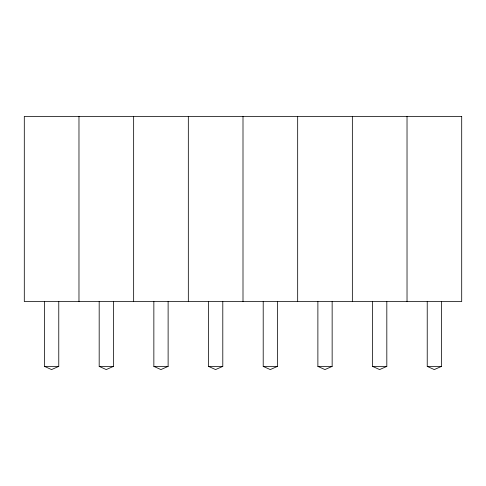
<?xml version="1.0" encoding="UTF-8"?>
<svg xmlns="http://www.w3.org/2000/svg" width="486" height="486" viewBox="0 0 486 486"><rect width="100%" height="100%" fill="white"/><g stroke="black" fill="none" stroke-linecap="round" stroke-linejoin="round"><path stroke-width="0.73" d="M58.77 301.545L58.77 366.395L51.552 369.579L44.505 366.395L44.505 301.545M113.445 301.545L113.445 366.395L106.227 369.579L99.18 366.395L99.18 301.545M168.12 301.545L168.12 366.395L160.902 369.579L153.855 366.395L153.855 301.545M222.795 301.545L222.795 366.395L215.577 369.579L208.53 366.395L208.53 301.545M277.47 301.545L277.47 366.395L270.252 369.579L263.205 366.395L263.205 301.545M332.145 301.545L332.145 366.395L324.927 369.579L317.88 366.395L317.88 301.545M386.82 301.545L386.82 366.395L379.602 369.579L372.555 366.395L372.555 301.545M441.495 301.545L441.495 366.395L434.277 369.579L427.23 366.395L427.23 301.545M44.505 366.395L58.77 366.395M99.18 366.395L113.445 366.395M153.855 366.395L168.12 366.395M208.53 366.395L222.795 366.395M263.205 366.395L277.47 366.395M317.88 366.395L332.145 366.395M372.555 366.395L386.82 366.395M427.23 366.395L441.495 366.395M407.025 116.421L407.025 301.545M352.35 116.421L352.35 301.545M297.675 116.421L297.675 301.545M243 116.421L243 301.545M188.325 116.421L188.325 301.545M133.65 116.421L133.65 301.545M78.975 116.421L78.975 301.545M461.7 116.421L24.3 116.421L24.3 301.545L461.7 301.545L461.7 116.421"/></g></svg>
